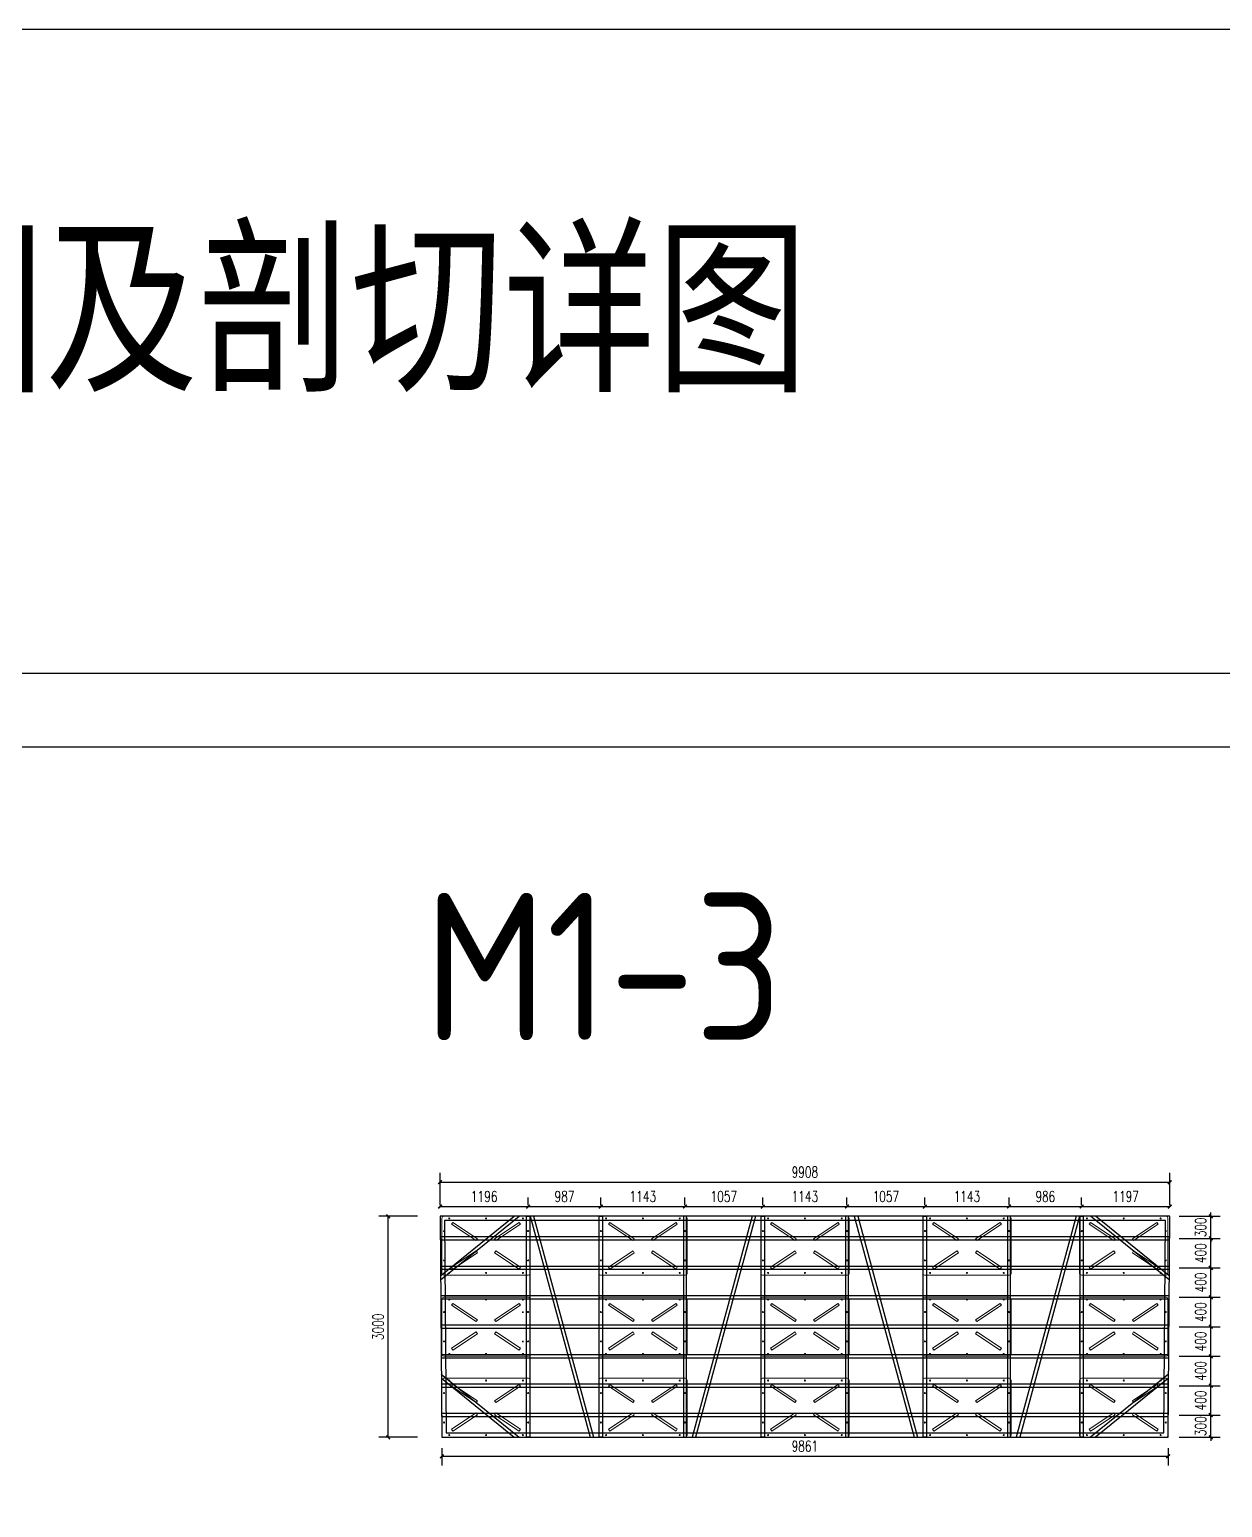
# Model space of a CAD drawing. Extents: x 1254079 to 1500931, y -102737 to 142253.
# Drawn here: x 1328295 to 1344492, y 52182 to 72248 of the extents above; entities that cross this region are included whole.
import ezdxf

# ---------------------------------------------------------------- set-up
doc = ezdxf.new("R2010")
doc.units = 0
doc.header["$LTSCALE"] = 1000
doc.header["$MEASUREMENT"] = 0
for name, color, linetype in [('14#槽钢', 3, 'Continuous'), ('PUB_DIM', 3, 'Continuous'), ('PUB_TEXT', 7, 'Continuous'), ('W-float bowl浮筒', 253, 'Continuous'), ('W-FLOAT_BOWL浮筒', 253, 'Continuous'), ('W-STEEL_FRAME钢架', 3, 'Continuous'), ('W-STEEL_KEEL钢龙骨', 5, 'Continuous')]:
    doc.layers.add(name, color=color, linetype=linetype)
doc.styles.add('-宋体', font='', dxfattribs={"width": 0.8})
doc.styles.add('_TCH_DIM_T3', font='SIMPLEX', dxfattribs={"width": 0.705882, "bigfont": 'GBCBIG'})
doc.styles.get("Standard").update_dxf_attribs({"font": 'gbenor.shx', "bigfont": 'gbcbig.shx'})
doc.styles.get('-宋体').set_extended_font_data('SimSun')
doc.dimstyles.new('_TCH_ARCH&&50', dxfattribs={"dimtxt": 148.75, "dimasz": 50, "dimexe": 125, "dimexo": 150, "dimgap": 63.125, "dimtad": 1, "dimdec": 0, "dimzin": 0, "dimdsep": 46, "dimtxsty": '_TCH_DIM_T3', "dimblk": 'ARCHTICK', "dimcen": 0.09, "dimclrt": 7, "dimazin": 2, "dimtfac": 1, "dimtdec": 0, "dimtix": 1, "dimtmove": 2, "dimatfit": 3, "dimfxl": 0, "dimtolj": 1, "dimtzin": 0, "dimarcsym": 0})

# ---------------------------------------------------------------- blocks, each defined once
blk = doc.blocks.new('_ArchTick')
at = {"color": 0, "linetype": 'ByBlock', "const_width": 0.4}
blk.add_lwpolyline([(-0.5, -0.5), (0.5, 0.5)], dxfattribs=at)
blk = doc.blocks.new('*D1148')
at = {"layer": 'Defpoints', "color": 0, "transparency": 16777216}
for p in [(1335065, 56267), (1333869, 56135), (1335065, 56135)]:
    blk.add_point(p, dxfattribs=at)
at = {"layer": 'PUB_DIM', "color": 0, "lineweight": -2, "transparency": 16777216}
for p, q in [((1333869, 56285), (1333869, 56392)), ((1335065, 56285), (1335065, 56392)), ((1333869, 56267), (1335065, 56267))]:
    blk.add_line(p, q, dxfattribs=at)
at = {"layer": 'PUB_DIM', "color": 0, "lineweight": -2, "transparency": 16777216, "xscale": 50, "yscale": 50, "zscale": 50, "rotation": 180}
blk.add_blockref('_ArchTick', (1333869, 56267), dxfattribs=at)
at = {"layer": 'PUB_DIM', "color": 0, "lineweight": -2, "transparency": 16777216, "xscale": 50, "yscale": 50, "zscale": 50}
blk.add_blockref('_ArchTick', (1335065, 56267), dxfattribs=at)
at = {"layer": 'PUB_DIM', "color": 7, "transparency": 16777216, "insert": (1334467, 56404), "char_height": 148.8, "attachment_point": 5, "style": '_TCH_DIM_T3'}
blk.add_mtext('\\A1;1196', dxfattribs=at)
blk = doc.blocks.new('*D1149')
at = {"layer": 'Defpoints', "color": 0, "transparency": 16777216}
for p in [(1336051, 56267), (1335065, 56135), (1336051, 56135)]:
    blk.add_point(p, dxfattribs=at)
at = {"layer": 'PUB_DIM', "color": 0, "lineweight": -2, "transparency": 16777216}
for p, q in [((1335065, 56285), (1335065, 56392)), ((1336051, 56285), (1336051, 56392)), ((1335065, 56267), (1336051, 56267))]:
    blk.add_line(p, q, dxfattribs=at)
at = {"layer": 'PUB_DIM', "color": 0, "lineweight": -2, "transparency": 16777216, "xscale": 50, "yscale": 50, "zscale": 50, "rotation": 180}
blk.add_blockref('_ArchTick', (1335065, 56267), dxfattribs=at)
at = {"layer": 'PUB_DIM', "color": 0, "lineweight": -2, "transparency": 16777216, "xscale": 50, "yscale": 50, "zscale": 50}
blk.add_blockref('_ArchTick', (1336051, 56267), dxfattribs=at)
at = {"layer": 'PUB_DIM', "color": 7, "transparency": 16777216, "insert": (1335558, 56404), "char_height": 148.8, "attachment_point": 5, "style": '_TCH_DIM_T3'}
blk.add_mtext('\\A1;987', dxfattribs=at)
blk = doc.blocks.new('*D1150')
at = {"layer": 'Defpoints', "color": 0, "transparency": 16777216}
for p in [(1337194, 56267), (1336051, 56135), (1337194, 56135)]:
    blk.add_point(p, dxfattribs=at)
at = {"layer": 'PUB_DIM', "color": 0, "lineweight": -2, "transparency": 16777216}
for p, q in [((1336051, 56285), (1336051, 56392)), ((1337194, 56285), (1337194, 56392)), ((1336051, 56267), (1337194, 56267))]:
    blk.add_line(p, q, dxfattribs=at)
at = {"layer": 'PUB_DIM', "color": 0, "lineweight": -2, "transparency": 16777216, "xscale": 50, "yscale": 50, "zscale": 50, "rotation": 180}
blk.add_blockref('_ArchTick', (1336051, 56267), dxfattribs=at)
at = {"layer": 'PUB_DIM', "color": 0, "lineweight": -2, "transparency": 16777216, "xscale": 50, "yscale": 50, "zscale": 50}
blk.add_blockref('_ArchTick', (1337194, 56267), dxfattribs=at)
at = {"layer": 'PUB_DIM', "color": 7, "transparency": 16777216, "insert": (1336623, 56404), "char_height": 148.8, "attachment_point": 5, "style": '_TCH_DIM_T3'}
blk.add_mtext('\\A1;1143', dxfattribs=at)
blk = doc.blocks.new('*D1151')
at = {"layer": 'Defpoints', "color": 0, "transparency": 16777216}
for p in [(1338251, 56267), (1337194, 56135), (1338251, 56135)]:
    blk.add_point(p, dxfattribs=at)
at = {"layer": 'PUB_DIM', "color": 0, "lineweight": -2, "transparency": 16777216}
for p, q in [((1337194, 56285), (1337194, 56392)), ((1338251, 56285), (1338251, 56392)), ((1337194, 56267), (1338251, 56267))]:
    blk.add_line(p, q, dxfattribs=at)
at = {"layer": 'PUB_DIM', "color": 0, "lineweight": -2, "transparency": 16777216, "xscale": 50, "yscale": 50, "zscale": 50, "rotation": 180}
blk.add_blockref('_ArchTick', (1337194, 56267), dxfattribs=at)
at = {"layer": 'PUB_DIM', "color": 0, "lineweight": -2, "transparency": 16777216, "xscale": 50, "yscale": 50, "zscale": 50}
blk.add_blockref('_ArchTick', (1338251, 56267), dxfattribs=at)
at = {"layer": 'PUB_DIM', "color": 7, "transparency": 16777216, "insert": (1337723, 56404), "char_height": 148.8, "attachment_point": 5, "style": '_TCH_DIM_T3'}
blk.add_mtext('\\A1;1057', dxfattribs=at)
blk = doc.blocks.new('*D1152')
at = {"layer": 'Defpoints', "color": 0, "transparency": 16777216}
for p in [(1339394, 56267), (1338251, 56135), (1339394, 56135)]:
    blk.add_point(p, dxfattribs=at)
at = {"layer": 'PUB_DIM', "color": 0, "lineweight": -2, "transparency": 16777216}
for p, q in [((1338251, 56285), (1338251, 56392)), ((1339394, 56285), (1339394, 56392)), ((1338251, 56267), (1339394, 56267))]:
    blk.add_line(p, q, dxfattribs=at)
at = {"layer": 'PUB_DIM', "color": 0, "lineweight": -2, "transparency": 16777216, "xscale": 50, "yscale": 50, "zscale": 50, "rotation": 180}
blk.add_blockref('_ArchTick', (1338251, 56267), dxfattribs=at)
at = {"layer": 'PUB_DIM', "color": 0, "lineweight": -2, "transparency": 16777216, "xscale": 50, "yscale": 50, "zscale": 50}
blk.add_blockref('_ArchTick', (1339394, 56267), dxfattribs=at)
at = {"layer": 'PUB_DIM', "color": 7, "transparency": 16777216, "insert": (1338823, 56404), "char_height": 148.8, "attachment_point": 5, "style": '_TCH_DIM_T3'}
blk.add_mtext('\\A1;1143', dxfattribs=at)
blk = doc.blocks.new('*D1153')
at = {"layer": 'Defpoints', "color": 0, "transparency": 16777216}
for p in [(1340451, 56267), (1339394, 56135), (1340451, 56135)]:
    blk.add_point(p, dxfattribs=at)
at = {"layer": 'PUB_DIM', "color": 0, "lineweight": -2, "transparency": 16777216}
for p, q in [((1339394, 56285), (1339394, 56392)), ((1340451, 56285), (1340451, 56392)), ((1339394, 56267), (1340451, 56267))]:
    blk.add_line(p, q, dxfattribs=at)
at = {"layer": 'PUB_DIM', "color": 0, "lineweight": -2, "transparency": 16777216, "xscale": 50, "yscale": 50, "zscale": 50, "rotation": 180}
blk.add_blockref('_ArchTick', (1339394, 56267), dxfattribs=at)
at = {"layer": 'PUB_DIM', "color": 0, "lineweight": -2, "transparency": 16777216, "xscale": 50, "yscale": 50, "zscale": 50}
blk.add_blockref('_ArchTick', (1340451, 56267), dxfattribs=at)
at = {"layer": 'PUB_DIM', "color": 7, "transparency": 16777216, "insert": (1339923, 56404), "char_height": 148.8, "attachment_point": 5, "style": '_TCH_DIM_T3'}
blk.add_mtext('\\A1;1057', dxfattribs=at)
blk = doc.blocks.new('*D1154')
at = {"layer": 'Defpoints', "color": 0, "transparency": 16777216}
for p in [(1341594, 56267), (1340451, 56135), (1341594, 56135)]:
    blk.add_point(p, dxfattribs=at)
at = {"layer": 'PUB_DIM', "color": 0, "lineweight": -2, "transparency": 16777216}
for p, q in [((1340451, 56285), (1340451, 56392)), ((1341594, 56285), (1341594, 56392)), ((1340451, 56267), (1341594, 56267))]:
    blk.add_line(p, q, dxfattribs=at)
at = {"layer": 'PUB_DIM', "color": 0, "lineweight": -2, "transparency": 16777216, "xscale": 50, "yscale": 50, "zscale": 50, "rotation": 180}
blk.add_blockref('_ArchTick', (1340451, 56267), dxfattribs=at)
at = {"layer": 'PUB_DIM', "color": 0, "lineweight": -2, "transparency": 16777216, "xscale": 50, "yscale": 50, "zscale": 50}
blk.add_blockref('_ArchTick', (1341594, 56267), dxfattribs=at)
at = {"layer": 'PUB_DIM', "color": 7, "transparency": 16777216, "insert": (1341023, 56404), "char_height": 148.8, "attachment_point": 5, "style": '_TCH_DIM_T3'}
blk.add_mtext('\\A1;1143', dxfattribs=at)
blk = doc.blocks.new('*D1155')
at = {"layer": 'Defpoints', "color": 0, "transparency": 16777216}
for p in [(1342580, 56267), (1341594, 56135), (1342580, 56135)]:
    blk.add_point(p, dxfattribs=at)
at = {"layer": 'PUB_DIM', "color": 0, "lineweight": -2, "transparency": 16777216}
for p, q in [((1341594, 56285), (1341594, 56392)), ((1342580, 56285), (1342580, 56392)), ((1341594, 56267), (1342580, 56267))]:
    blk.add_line(p, q, dxfattribs=at)
at = {"layer": 'PUB_DIM', "color": 0, "lineweight": -2, "transparency": 16777216, "xscale": 50, "yscale": 50, "zscale": 50, "rotation": 180}
blk.add_blockref('_ArchTick', (1341594, 56267), dxfattribs=at)
at = {"layer": 'PUB_DIM', "color": 0, "lineweight": -2, "transparency": 16777216, "xscale": 50, "yscale": 50, "zscale": 50}
blk.add_blockref('_ArchTick', (1342580, 56267), dxfattribs=at)
at = {"layer": 'PUB_DIM', "color": 7, "transparency": 16777216, "insert": (1342087, 56404), "char_height": 148.8, "attachment_point": 5, "style": '_TCH_DIM_T3'}
blk.add_mtext('\\A1;986', dxfattribs=at)
blk = doc.blocks.new('*D1156')
at = {"layer": 'Defpoints', "color": 0, "transparency": 16777216}
for p in [(1343777, 56267), (1342580, 56135), (1343777, 56135)]:
    blk.add_point(p, dxfattribs=at)
at = {"layer": 'PUB_DIM', "color": 0, "lineweight": -2, "transparency": 16777216}
for p, q in [((1342580, 56285), (1342580, 56392)), ((1343777, 56285), (1343777, 56392)), ((1342580, 56267), (1343777, 56267))]:
    blk.add_line(p, q, dxfattribs=at)
at = {"layer": 'PUB_DIM', "color": 0, "lineweight": -2, "transparency": 16777216, "xscale": 50, "yscale": 50, "zscale": 50, "rotation": 180}
blk.add_blockref('_ArchTick', (1342580, 56267), dxfattribs=at)
at = {"layer": 'PUB_DIM', "color": 0, "lineweight": -2, "transparency": 16777216, "xscale": 50, "yscale": 50, "zscale": 50}
blk.add_blockref('_ArchTick', (1343777, 56267), dxfattribs=at)
at = {"layer": 'PUB_DIM', "color": 7, "transparency": 16777216, "insert": (1343178, 56404), "char_height": 148.8, "attachment_point": 5, "style": '_TCH_DIM_T3'}
blk.add_mtext('\\A1;1197', dxfattribs=at)
blk = doc.blocks.new('*D1157')
at = {"layer": 'Defpoints', "color": 0, "transparency": 16777216}
for p in [(1333164, 56135), (1333713, 56135), (1333713, 53135)]:
    blk.add_point(p, dxfattribs=at)
at = {"layer": 'PUB_DIM', "color": 0, "lineweight": -2, "transparency": 16777216}
for p, q in [((1333563, 56135), (1333039, 56135)), ((1333164, 53135), (1333164, 56135)), ((1333563, 53135), (1333039, 53135))]:
    blk.add_line(p, q, dxfattribs=at)
at = {"layer": 'PUB_DIM', "color": 0, "lineweight": -2, "transparency": 16777216, "xscale": 50, "yscale": 50, "zscale": 50}
for p, rotation in [((1333164, 56135), 90), ((1333164, 53135), 270)]:
    blk.add_blockref('_ArchTick', p, dxfattribs=dict(at, rotation=rotation))
at = {"layer": 'PUB_DIM', "color": 7, "transparency": 16777216, "insert": (1333027, 54635), "char_height": 148.8, "attachment_point": 5, "rotation": 90, "style": '_TCH_DIM_T3'}
blk.add_mtext('\\A1;3000', dxfattribs=at)
blk = doc.blocks.new('*D1158')
at = {"layer": 'Defpoints', "color": 0, "transparency": 16777216}
for p in [(1343753, 53435), (1344334, 53435), (1343753, 53135)]:
    blk.add_point(p, dxfattribs=at)
at = {"layer": 'PUB_DIM', "color": 0, "lineweight": -2, "transparency": 16777216}
for p, q in [((1343903, 53435), (1344459, 53435)), ((1344334, 53435), (1344334, 53485)), ((1344334, 53135), (1344334, 53435)), ((1343903, 53135), (1344459, 53135)), ((1344334, 53135), (1344334, 53085))]:
    blk.add_line(p, q, dxfattribs=at)
at = {"layer": 'PUB_DIM', "color": 0, "lineweight": -2, "transparency": 16777216, "xscale": 50, "yscale": 50, "zscale": 50}
for p, rotation in [((1344334, 53435), 269.9992561467271), ((1344334, 53135), 89.9992561467271)]:
    blk.add_blockref('_ArchTick', p, dxfattribs=dict(at, rotation=rotation))
at = {"layer": 'PUB_DIM', "color": 7, "transparency": 16777216, "insert": (1344196, 53285), "char_height": 148.8, "attachment_point": 5, "rotation": 89.9993, "style": '_TCH_DIM_T3'}
blk.add_mtext('\\A1;300', dxfattribs=at)
blk = doc.blocks.new('*D1159')
at = {"layer": 'Defpoints', "color": 0, "transparency": 16777216}
for p in [(1343753, 53835), (1344334, 53835), (1343753, 53435)]:
    blk.add_point(p, dxfattribs=at)
at = {"layer": 'PUB_DIM', "color": 0, "lineweight": -2, "transparency": 16777216}
for p, q in [((1343903, 53835), (1344459, 53835)), ((1344334, 53435), (1344334, 53835)), ((1343903, 53435), (1344459, 53435))]:
    blk.add_line(p, q, dxfattribs=at)
at = {"layer": 'PUB_DIM', "color": 0, "lineweight": -2, "transparency": 16777216, "xscale": 50, "yscale": 50, "zscale": 50}
for p, rotation in [((1344334, 53835), 89.99925614672695), ((1344334, 53435), 269.999256146727)]:
    blk.add_blockref('_ArchTick', p, dxfattribs=dict(at, rotation=rotation))
at = {"layer": 'PUB_DIM', "color": 7, "transparency": 16777216, "insert": (1344196, 53635), "char_height": 148.8, "attachment_point": 5, "rotation": 89.9993, "style": '_TCH_DIM_T3'}
blk.add_mtext('\\A1;400', dxfattribs=at)
blk = doc.blocks.new('*D1160')
at = {"layer": 'Defpoints', "color": 0, "transparency": 16777216}
for p in [(1343753, 54235), (1344334, 54235), (1343753, 53835)]:
    blk.add_point(p, dxfattribs=at)
at = {"layer": 'PUB_DIM', "color": 0, "lineweight": -2, "transparency": 16777216}
for p, q in [((1343903, 54235), (1344459, 54235)), ((1344334, 53835), (1344334, 54235)), ((1343903, 53835), (1344459, 53835))]:
    blk.add_line(p, q, dxfattribs=at)
at = {"layer": 'PUB_DIM', "color": 0, "lineweight": -2, "transparency": 16777216, "xscale": 50, "yscale": 50, "zscale": 50}
for p, rotation in [((1344334, 54235), 89.99925614673225), ((1344334, 53835), 269.9992561467323)]:
    blk.add_blockref('_ArchTick', p, dxfattribs=dict(at, rotation=rotation))
at = {"layer": 'PUB_DIM', "color": 7, "transparency": 16777216, "insert": (1344196, 54035), "char_height": 148.8, "attachment_point": 5, "rotation": 89.9993, "style": '_TCH_DIM_T3'}
blk.add_mtext('\\A1;400', dxfattribs=at)
blk = doc.blocks.new('*D1161')
at = {"layer": 'Defpoints', "color": 0, "transparency": 16777216}
for p in [(1343753, 54635), (1344334, 54635), (1343753, 54235)]:
    blk.add_point(p, dxfattribs=at)
at = {"layer": 'PUB_DIM', "color": 0, "lineweight": -2, "transparency": 16777216}
for p, q in [((1343903, 54635), (1344459, 54635)), ((1344334, 54235), (1344334, 54635)), ((1343903, 54235), (1344459, 54235))]:
    blk.add_line(p, q, dxfattribs=at)
at = {"layer": 'PUB_DIM', "color": 0, "lineweight": -2, "transparency": 16777216, "xscale": 50, "yscale": 50, "zscale": 50}
for p, rotation in [((1344334, 54635), 89.99925614673371), ((1344334, 54235), 269.9992561467337)]:
    blk.add_blockref('_ArchTick', p, dxfattribs=dict(at, rotation=rotation))
at = {"layer": 'PUB_DIM', "color": 7, "transparency": 16777216, "insert": (1344196, 54435), "char_height": 148.8, "attachment_point": 5, "rotation": 89.9993, "style": '_TCH_DIM_T3'}
blk.add_mtext('\\A1;400', dxfattribs=at)
blk = doc.blocks.new('*D1162')
at = {"layer": 'Defpoints', "color": 0, "transparency": 16777216}
for p in [(1343753, 55035), (1344334, 55035), (1343753, 54635)]:
    blk.add_point(p, dxfattribs=at)
at = {"layer": 'PUB_DIM', "color": 0, "lineweight": -2, "transparency": 16777216}
for p, q in [((1343903, 55035), (1344459, 55035)), ((1344334, 54635), (1344334, 55035)), ((1343903, 54635), (1344459, 54635))]:
    blk.add_line(p, q, dxfattribs=at)
at = {"layer": 'PUB_DIM', "color": 0, "lineweight": -2, "transparency": 16777216, "xscale": 50, "yscale": 50, "zscale": 50}
for p, rotation in [((1344334, 55035), 89.99925614673371), ((1344334, 54635), 269.9992561467337)]:
    blk.add_blockref('_ArchTick', p, dxfattribs=dict(at, rotation=rotation))
at = {"layer": 'PUB_DIM', "color": 7, "transparency": 16777216, "insert": (1344196, 54835), "char_height": 148.8, "attachment_point": 5, "rotation": 89.9993, "style": '_TCH_DIM_T3'}
blk.add_mtext('\\A1;400', dxfattribs=at)
blk = doc.blocks.new('*D1163')
at = {"layer": 'Defpoints', "color": 0, "transparency": 16777216}
for p in [(1343753, 55435), (1344334, 55435), (1343753, 55035)]:
    blk.add_point(p, dxfattribs=at)
at = {"layer": 'PUB_DIM', "color": 0, "lineweight": -2, "transparency": 16777216}
for p, q in [((1343903, 55435), (1344459, 55435)), ((1344334, 55035), (1344334, 55435)), ((1343903, 55035), (1344459, 55035))]:
    blk.add_line(p, q, dxfattribs=at)
at = {"layer": 'PUB_DIM', "color": 0, "lineweight": -2, "transparency": 16777216, "xscale": 50, "yscale": 50, "zscale": 50}
for p, rotation in [((1344334, 55435), 89.9992561467015), ((1344334, 55035), 269.9992561467015)]:
    blk.add_blockref('_ArchTick', p, dxfattribs=dict(at, rotation=rotation))
at = {"layer": 'PUB_DIM', "color": 7, "transparency": 16777216, "insert": (1344196, 55235), "char_height": 148.8, "attachment_point": 5, "rotation": 89.9993, "style": '_TCH_DIM_T3'}
blk.add_mtext('\\A1;400', dxfattribs=at)
blk = doc.blocks.new('*D1164')
at = {"layer": 'Defpoints', "color": 0, "transparency": 16777216}
for p in [(1343753, 55835), (1344334, 55835), (1343753, 55435)]:
    blk.add_point(p, dxfattribs=at)
at = {"layer": 'PUB_DIM', "color": 0, "lineweight": -2, "transparency": 16777216}
for p, q in [((1343903, 55835), (1344459, 55835)), ((1344334, 55435), (1344334, 55835)), ((1343903, 55435), (1344459, 55435))]:
    blk.add_line(p, q, dxfattribs=at)
at = {"layer": 'PUB_DIM', "color": 0, "lineweight": -2, "transparency": 16777216, "xscale": 50, "yscale": 50, "zscale": 50}
for p, rotation in [((1344334, 55835), 89.99925614673093), ((1344334, 55435), 269.9992561467309)]:
    blk.add_blockref('_ArchTick', p, dxfattribs=dict(at, rotation=rotation))
at = {"layer": 'PUB_DIM', "color": 7, "transparency": 16777216, "insert": (1344196, 55635), "char_height": 148.8, "attachment_point": 5, "rotation": 89.9993, "style": '_TCH_DIM_T3'}
blk.add_mtext('\\A1;400', dxfattribs=at)
blk = doc.blocks.new('*D1165')
at = {"layer": 'Defpoints', "color": 0, "transparency": 16777216}
for p in [(1343753, 56135), (1344334, 56135), (1343753, 55835)]:
    blk.add_point(p, dxfattribs=at)
at = {"layer": 'PUB_DIM', "color": 0, "lineweight": -2, "transparency": 16777216}
for p, q in [((1343903, 56135), (1344459, 56135)), ((1344334, 56135), (1344334, 56185)), ((1344334, 55835), (1344334, 56135)), ((1343903, 55835), (1344459, 55835)), ((1344334, 55835), (1344334, 55785))]:
    blk.add_line(p, q, dxfattribs=at)
at = {"layer": 'PUB_DIM', "color": 0, "lineweight": -2, "transparency": 16777216, "xscale": 50, "yscale": 50, "zscale": 50}
for p, rotation in [((1344334, 56135), 269.9992561467388), ((1344334, 55835), 89.99925614673876)]:
    blk.add_blockref('_ArchTick', p, dxfattribs=dict(at, rotation=rotation))
at = {"layer": 'PUB_DIM', "color": 7, "transparency": 16777216, "insert": (1344196, 55985), "char_height": 148.8, "attachment_point": 5, "rotation": 89.9993, "style": '_TCH_DIM_T3'}
blk.add_mtext('\\A1;300', dxfattribs=at)
blk = doc.blocks.new('*D1166')
at = {"layer": 'Defpoints', "color": 0, "transparency": 16777216}
for p in [(1333892, 53135), (1343753, 53135), (1343753, 52876)]:
    blk.add_point(p, dxfattribs=at)
at = {"layer": 'PUB_DIM', "color": 0, "lineweight": -2, "transparency": 16777216}
for p, q in [((1333892, 52985), (1333892, 52751)), ((1343753, 52985), (1343753, 52751)), ((1333892, 52876), (1343753, 52876))]:
    blk.add_line(p, q, dxfattribs=at)
at = {"layer": 'PUB_DIM', "color": 0, "lineweight": -2, "transparency": 16777216, "xscale": 50, "yscale": 50, "zscale": 50, "rotation": 180}
blk.add_blockref('_ArchTick', (1333892, 52876), dxfattribs=at)
at = {"layer": 'PUB_DIM', "color": 0, "lineweight": -2, "transparency": 16777216, "xscale": 50, "yscale": 50, "zscale": 50}
blk.add_blockref('_ArchTick', (1343753, 52876), dxfattribs=at)
at = {"layer": 'PUB_DIM', "color": 7, "transparency": 16777216, "insert": (1338823, 53014), "char_height": 148.8, "attachment_point": 5, "style": '_TCH_DIM_T3'}
blk.add_mtext('\\A1;9861', dxfattribs=at)
blk = doc.blocks.new('*D1167')
at = {"layer": 'Defpoints', "color": 0, "transparency": 16777216}
for p in [(1343777, 56598), (1333869, 56135), (1343777, 56135)]:
    blk.add_point(p, dxfattribs=at)
at = {"layer": 'PUB_DIM', "color": 0, "lineweight": -2, "transparency": 16777216}
for p, q in [((1333869, 56285), (1333869, 56723)), ((1333869, 56598), (1343777, 56598)), ((1343777, 56285), (1343777, 56723))]:
    blk.add_line(p, q, dxfattribs=at)
at = {"layer": 'PUB_DIM', "color": 0, "lineweight": -2, "transparency": 16777216, "xscale": 50, "yscale": 50, "zscale": 50, "rotation": 180}
blk.add_blockref('_ArchTick', (1333869, 56598), dxfattribs=at)
at = {"layer": 'PUB_DIM', "color": 0, "lineweight": -2, "transparency": 16777216, "xscale": 50, "yscale": 50, "zscale": 50}
blk.add_blockref('_ArchTick', (1343777, 56598), dxfattribs=at)
at = {"layer": 'PUB_DIM', "color": 7, "transparency": 16777216, "insert": (1338823, 56735), "char_height": 148.8, "attachment_point": 5, "style": '_TCH_DIM_T3'}
blk.add_mtext('\\A1;9908', dxfattribs=at)
blk = doc.blocks.new('$matou$00000145')
at = {"layer": 'W-float bowl浮筒', "lineweight": 0}
for p, q in [((-600, -375), (-600, 375)), ((-575, 400), (575, 400)), ((-570, 207), (-570, 193)), ((-507, 370), (-493, 370)), ((-500, 377), (-500, 363)), ((-7, 370), (7, 370)), ((0, 377), (0, 363)), ((493, 370), (507, 370)), ((500, 377), (500, 363)), ((570, 207), (570, 193)), ((600, 375), (600, -375)), ((-577, 200), (-563, 200)), ((563, 200), (577, 200)), ((-577, -200), (-563, -200)), ((-570, -193), (-570, -207)), ((563, -200), (577, -200)), ((570, -193), (570, -207)), ((575, -400), (-575, -400)), ((-507, -370), (-493, -370)), ((-500, -377), (-500, -363)), ((-7, -370), (7, -370)), ((0, -377), (0, -363)), ((493, -370), (507, -370)), ((500, -377), (500, -363))]:
    blk.add_line(p, q, dxfattribs=at)
at = {"layer": 'W-float bowl浮筒', "lineweight": 0, "ltscale": 100}
for points in [[(-450, 316), (-117, 95), (-133, 70), (-467, 291)], [(450, 316), (117, 95), (133, 70), (467, 291)], [(-450, -316), (-117, -95), (-133, -70), (-467, -291)], [(450, -316), (117, -95), (133, -70), (467, -291)]]:
    blk.add_lwpolyline(points, close=True, dxfattribs=at)
at = {"layer": 'W-float bowl浮筒', "lineweight": 0}
for centre in [(-570, 200), (-500, 370), (0, 370), (500, 370), (570, 200), (-570, -200), (570, -200), (-500, -370), (0, -370), (500, -370)]:
    blk.add_circle(centre, 7, dxfattribs=at)
for centre, start, end in [((-575, 375), 90, 180), ((575, 375), 0, 90), ((-575, -375), 180, 270), ((575, -375), 270, 0)]:
    blk.add_arc(centre, 25, start, end, dxfattribs=at)

msp = doc.modelspace()

# ---------------------------------------------------------------- linework, layer by layer
at = {"layer": '14#槽钢'}
for points in [[(1283443.8, 63511.5), (1372490.4, 63511.5), (1372490.4, 72248.4), (1283443.8, 72248.4)], [(1283443.8, 63511.5), (1372490.4, 63511.5), (1372490.4, 1620.5), (1283443.8, 1620.5)], [(1284443.8, 62511.5), (1371490.4, 62511.5), (1371490.4, 2620.5), (1284443.8, 2620.5)], [(1333892.2, 53135.4), (1343753.4, 53135.4), (1343776.6, 56135.3), (1333869.1, 56135.3)], [(1333949.8, 53193.4), (1343695.9, 53193.4), (1343718.1, 56077.3), (1333927.5, 56077.3)]]:
    msp.add_lwpolyline(points, close=True, dxfattribs=at)
msp.add_lwpolyline([(1284443.8, 62511.5), (1371490.4, 62511.5)], dxfattribs=at)
at = {"layer": 'PUB_DIM'}
for p, q in [((1334985.8, 54835.3), (1334999.8, 54835.3)), ((1334992.8, 54842.3), (1334992.8, 54828.3)), ((1334985.8, 54435.3), (1334999.8, 54435.3)), ((1334992.8, 54442.3), (1334992.8, 54428.3))]:
    msp.add_line(p, q, dxfattribs=at)
at = {"layer": 'W-STEEL_FRAME钢架'}
for p, q in [((1333875.3, 55326.2), (1334874.8, 56135.3)), ((1333875.7, 55271.3), (1334943.1, 56135.3)), ((1335092.6, 56135.3), (1335906.6, 53135.3)), ((1335139, 56135.3), (1335953, 53135.3)), ((1338106.6, 56135.3), (1337292.6, 53135.3)), ((1338153, 56135.3), (1337339, 53135.3)), ((1339492.6, 56135.3), (1340306.6, 53135.3)), ((1339539, 56135.3), (1340353, 53135.3)), ((1342506.6, 56135.3), (1341692.6, 53135.3)), ((1342553, 56135.3), (1341739, 53135.3)), ((1343769.9, 55270.3), (1342701.4, 56135.3)), ((1343770.3, 55325.3), (1342769.7, 56135.3)), ((1333885.6, 53991.4), (1334943.1, 53135.3)), ((1343760, 53992.4), (1342701.4, 53135.3)), ((1333886.1, 53935.7), (1334874.8, 53135.3)), ((1343759.6, 53936.7), (1342769.7, 53135.3))]:
    msp.add_line(p, q, dxfattribs=at)
for points in [[(1335043.1, 56135.3), (1335086.1, 56135.3), (1335086.1, 53135.3), (1335043.1, 53135.3)], [(1336029.8, 56135.3), (1336072.8, 56135.3), (1336072.8, 53135.3), (1336029.8, 53135.3)], [(1337215.8, 56135.3), (1337172.8, 56135.3), (1337172.8, 53135.3), (1337215.8, 53135.3)], [(1338229.8, 56135.3), (1338272.8, 56135.3), (1338272.8, 53135.3), (1338229.8, 53135.3)], [(1339415.8, 56135.3), (1339372.8, 56135.3), (1339372.8, 53135.3), (1339415.8, 53135.3)], [(1340429.8, 56135.3), (1340472.8, 56135.3), (1340472.8, 53135.3), (1340429.8, 53135.3)], [(1341615.8, 56135.3), (1341572.8, 56135.3), (1341572.8, 53135.3), (1341615.8, 53135.3)], [(1342558.4, 56135.3), (1342601.4, 56135.3), (1342601.4, 53135.3), (1342558.4, 53135.3)]]:
    msp.add_lwpolyline(points, close=True, dxfattribs=at)
at = {"layer": 'W-STEEL_KEEL钢龙骨'}
for points in [[(1333871.4, 55815.3), (1343774.3, 55815.7), (1343774.3, 55855.7), (1333871.4, 55855.3)], [(1333874.5, 55415.3), (1343771.2, 55415.3), (1343771.2, 55455.3), (1333874.5, 55455.3)], [(1333877.6, 55015.3), (1343768.1, 55015.3), (1343768.1, 55055.3), (1333877.6, 55055.3)], [(1333880.7, 54615.8), (1343765, 54615.3), (1343765, 54655.3), (1333880.7, 54655.8)], [(1333883.7, 54215.3), (1343761.9, 54215.3), (1343761.9, 54255.3), (1333883.7, 54255.3)], [(1333886.8, 53815.3), (1343758.8, 53815.8), (1343758.8, 53855.8), (1333886.8, 53855.3)], [(1333889.9, 53415.3), (1343755.7, 53415.3), (1343755.7, 53455.3), (1333889.9, 53455.3)]]:
    msp.add_lwpolyline(points, close=True, dxfattribs=at)

# ---------------------------------------------------------------- block references
at = {"layer": 'W-FLOAT_BOWL浮筒'}
for p in [(1334493.1, 55735.3), (1336622.8, 55735.3), (1338822.8, 55735.3), (1341022.8, 55735.3), (1343151.4, 55735.3), (1334493.1, 54635.3), (1336622.8, 54635.3), (1338822.8, 54635.3), (1341022.8, 54635.3), (1343151.4, 54635.3), (1334493.1, 53535.3), (1336622.8, 53535.3), (1338822.8, 53535.3), (1341022.8, 53535.3), (1343151.4, 53535.3)]:
    msp.add_blockref('$matou$00000145', p, dxfattribs=at)

# ---------------------------------------------------------------- texts
at = {"layer": 'PUB_TEXT', "style": '-宋体', "width": 0.8}
msp.add_text('各分段平面图及剖切详图', height=1898.734, dxfattribs=at).set_placement((1316078.4, 67530.5))
at = {"layer": 'PUB_TEXT'}
msp.add_text('M1-3', height=2000, dxfattribs=at).set_placement((1333652.2, 58526.8))

# ---------------------------------------------------------------- dimensions: what is measured, and where the dimension line sits
at = {"layer": 'PUB_DIM'}
for p1, p2, distance, picture, middle in [((1333869.0754, 56135.3251), (1343776.5909, 56135.3251), 462.4789, '*D1167', (1338822.8331, 56735.304)), ((1333869.0754, 56135.3251), (1335064.6354, 56135.3251), 131.4897, '*D1148', (1334466.8554, 56404.3148)), ((1335064.6, 56135.3), (1336051.3, 56135.3), 131.5, '*D1149', (1335558, 56404.3)), ((1336051.3, 56135.3), (1337194.3, 56135.3), 131.5, '*D1150', (1336622.8, 56404.3)), ((1337194.3, 56135.3), (1338251.3, 56135.3), 131.5, '*D1151', (1337722.8, 56404.3)), ((1338251.3, 56135.3), (1339394.3, 56135.3), 131.5, '*D1152', (1338822.8, 56404.3)), ((1339394.3, 56135.3), (1340451.3, 56135.3), 131.5, '*D1153', (1339922.8, 56404.3)), ((1340451.3, 56135.3), (1341594.3, 56135.3), 131.5, '*D1154', (1341022.8, 56404.3)), ((1341594.3, 56135.3), (1342579.9, 56135.3), 131.5, '*D1155', (1342087.1, 56404.3)), ((1342579.9, 56135.3), (1343776.6, 56135.3), 131.5, '*D1156', (1343178.2, 56404.3)), ((1333713.3, 53135.4), (1333713.3, 56135.3), 549.2, '*D1157', (1333026.6, 54635.4)), ((1343753.5, 55835.3), (1343753.5, 56135.3), -580.5, '*D1165', (1344196.4, 55985.3)), ((1343753.5, 55435.3), (1343753.5, 55835.3), -580.5, '*D1164', (1344196.4, 55635.3)), ((1343753.4, 55035.4), (1343753.5, 55435.3), -580.5, '*D1163', (1344196.4, 55235.4)), ((1343753.4, 54635.4), (1343753.4, 55035.4), -580.5, '*D1162', (1344196.4, 54835.4)), ((1343753.4, 54235.4), (1343753.4, 54635.4), -580.5, '*D1161', (1344196.4, 54435.4)), ((1343753.4, 53835.4), (1343753.4, 54235.4), -580.5, '*D1160', (1344196.4, 54035.4)), ((1343753.4, 53435.4), (1343753.4, 53835.4), -580.5, '*D1159', (1344196.4, 53635.4)), ((1343753.4, 53135.4), (1343753.4, 53435.4), -580.5, '*D1158', (1344196.4, 53285.4)), ((1333892.2, 53135.4), (1343753.4, 53135.4), -259.1, '*D1166', (1338822.8, 53013.8))]:
    dim = msp.add_aligned_dim(p1=p1, p2=p2, distance=distance, dimstyle='_TCH_ARCH&&50', dxfattribs=at)
    dim.commit()
    dim.dimension.update_dxf_attribs({"geometry": picture, "text_midpoint": middle})

doc.saveas('drawing.dxf')
